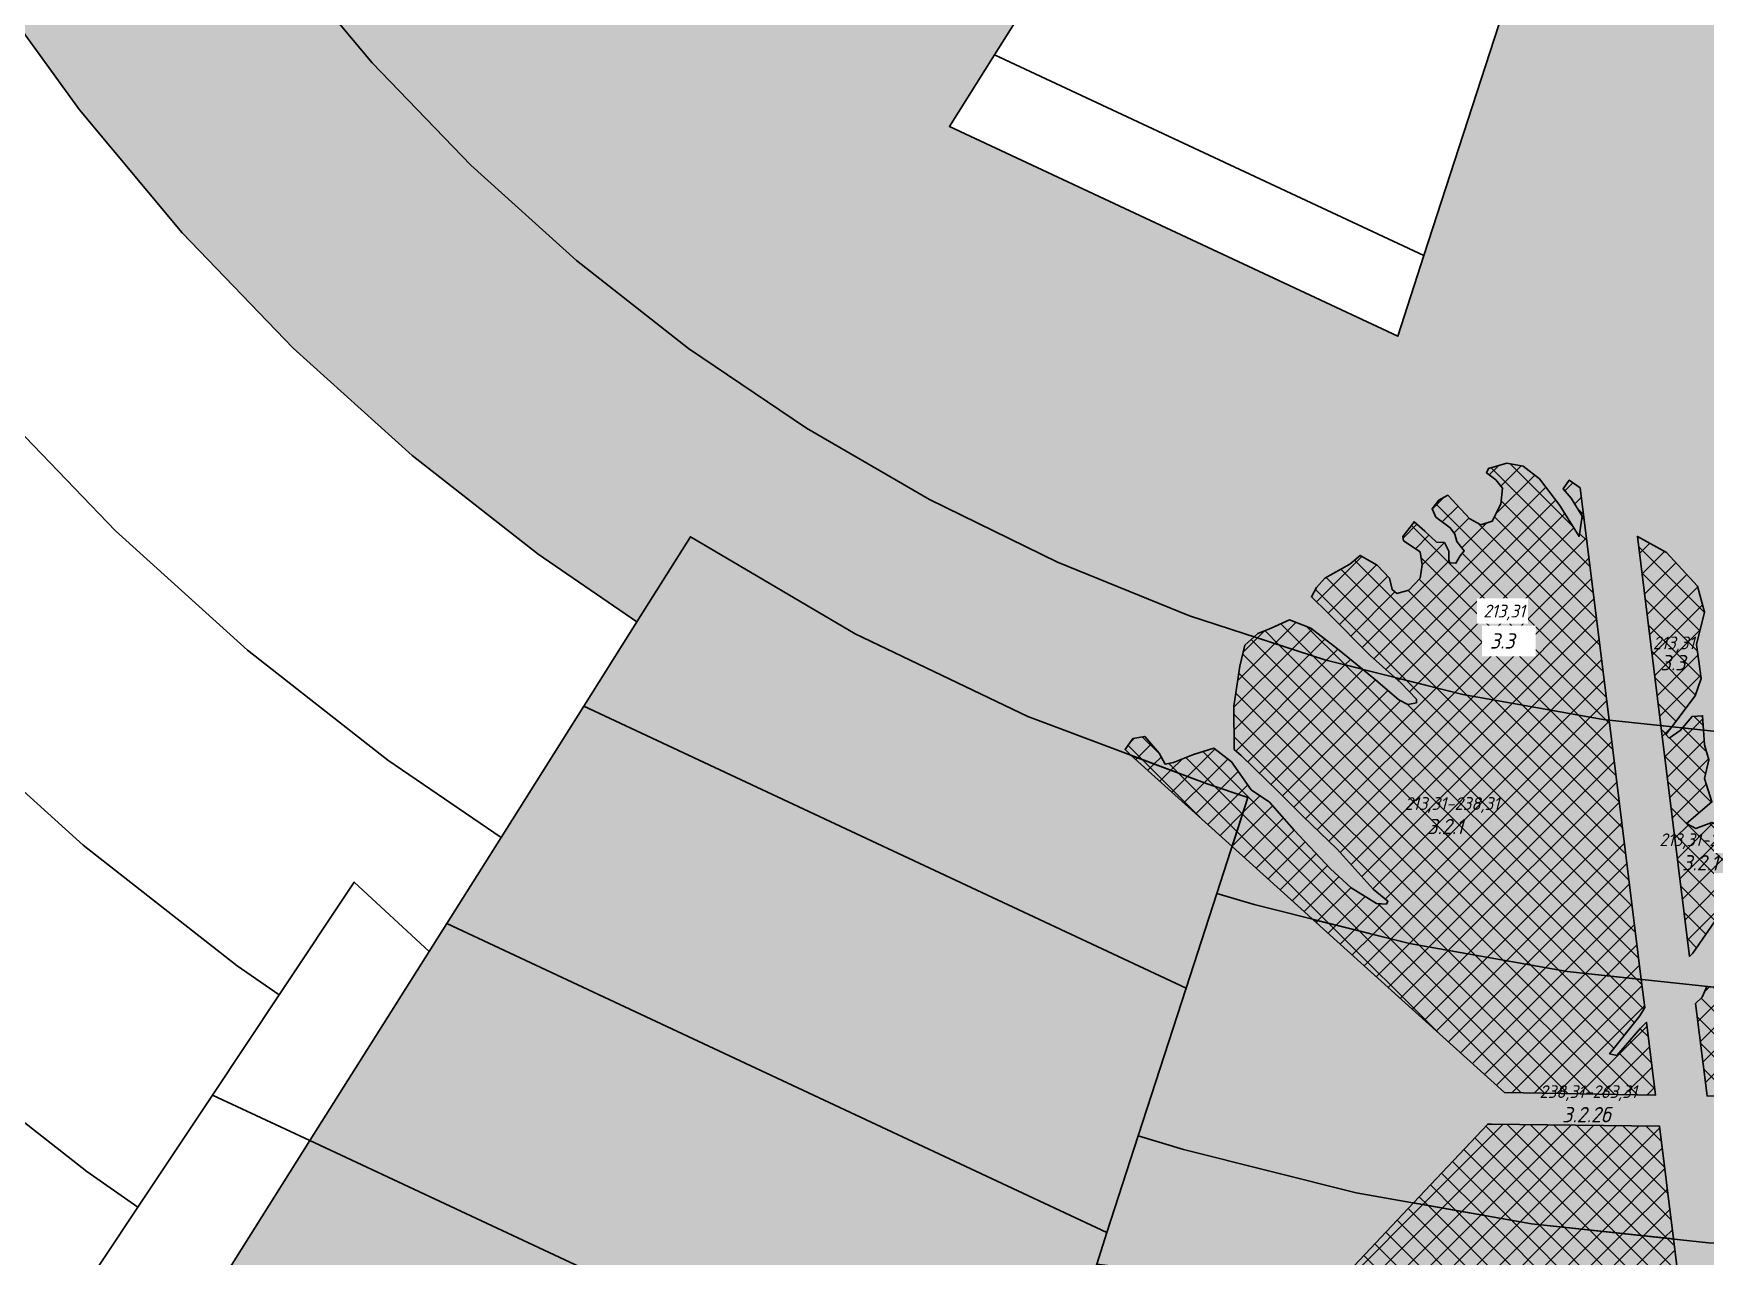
# Model space of a CAD drawing. Header units: millimetres. Extents: x 2227292 to 2262219, y 356620 to 417166.
# Drawn here: x 2240582 to 2243863, y 380746 to 383147 of the extents above; entities that cross this region are included whole.
import ezdxf

# ---------------------------------------------------------------- set-up
doc = ezdxf.new("R2010")
doc.units = ezdxf.units.MM
for name, color, linetype in [('3_2_1', 1, 'Continuous'), ('3_2_2б', 3, 'Continuous'), ('3_2_3б', 3, 'Continuous'), ('3_3', 3, 'Continuous'), ('3_4_1_8', 3, 'Continuous'), ('3_подзона_3_1_1', 6, 'Continuous'), ('3_подзона_3_2_1', 6, 'Continuous'), ('3_подзона_3_2_2а', 6, 'Continuous'), ('3_подзона_3_2_2б', 6, 'Continuous'), ('3_подзона_3_2_3а', 6, 'Continuous'), ('3_подзона_3_2_3б', 6, 'Continuous'), ('3_подзона_3_2_4а', 6, 'Continuous'), ('3_подзона_3_3', 6, 'Continuous'), ('3_подзона_3_4_1_10', 6, 'Continuous'), ('3_подзона_3_4_1_11', 6, 'Continuous'), ('3_подзона_3_4_1_6', 6, 'Continuous'), ('3_подзона_3_4_1_7', 6, 'Continuous'), ('3_подзона_3_4_1_8', 6, 'Continuous'), ('3_подзона_3_4_1_9', 6, 'Continuous'), ('3_подзона_3_5_1_6а', 6, 'Continuous'), ('3_подзона_3_5_1_7а', 6, 'Continuous'), ('подписи_3_подзона', 250, 'Continuous')]:
    doc.layers.add(name, color=color, linetype=linetype)
for name, color, linetype, transparency in [('штриховка_3_2_1', 1, 'Continuous', 0.2), ('штриховка_3_2_2б', 190, 'Continuous', 0.2), ('штриховка_3_2_3б', 209, 'Continuous', 0.2), ('штриховка_3_3', 5, 'Continuous', 0.2), ('штриховка_3_4_1_8', 2, 'Continuous', 0.2), ('штриховка_3_подзона_3_2_1', 6, 'Continuous', 0.7), ('штриховка_3_подзона_3_2_2б', 6, 'Continuous', 0.7), ('штриховка_3_подзона_3_2_3б', 6, 'Continuous', 0.7), ('штриховка_3_подзона_3_3', 6, 'Continuous', 0.7), ('штриховка_3_подзона_3_4_1_10', 6, 'Continuous', 0.7), ('штриховка_3_подзона_3_4_1_11', 6, 'Continuous', 0.7), ('штриховка_3_подзона_3_4_1_8', 6, 'Continuous', 0.7), ('штриховка_3_подзона_3_4_1_9', 6, 'Continuous', 0.7)]:
    doc.layers.add(name, color=color, linetype=linetype, transparency=transparency)
doc.styles.add('GOST-2.304_Type-B_italic', font='GOST Common Italic.ttf')

msp = doc.modelspace()

# ---------------------------------------------------------------- hatches: boundary and pattern name
at = {"layer": 'штриховка_3_2_1'}
h = msp.add_hatch(dxfattribs=at)
h.set_pattern_fill('ANSI37', color=256, scale=10)
h.paths.add_polyline_path([(2242938.2, 381741.5), (2242937.8, 381826.8), (2242949.8, 381905.3), (2242959.4, 381946.8), (2242977.6, 381962.9), (2243116.3, 381917.7), (2243190.2, 381899.1), (2243216.4, 381877.8), (2243261.7, 381839.3), (2243279, 381830.1), (2243295.9, 381833.5), (2243296.4, 381840.3), (2243266, 381872.1), (2243253.4, 381883.3), (2243387.3, 381849.7), (2243662.4, 381800.8), (2243673.9, 381799.6), (2243737.2, 381290.3), (2243592, 381305.8), (2243282.5, 381360.8), (2243092.7, 381408.4), (2243083.5, 381416.7), (2242934.4, 381551.4), (2242965.5, 381647.3), (2242885.6, 381674.3), (2242736.6, 381730.3), (2242724.2, 381741.5), (2242739.6, 381763.1), (2242762.8, 381767.5), (2242791.2, 381734.7), (2242802.8, 381713), (2242819.6, 381716.4), (2242858.7, 381731.8), (2242898.7, 381744.3), (2242932.9, 381717.3), (2242971.5, 381662.9), (2243007.6, 381638.3), (2243056.3, 381583.3), (2243127.7, 381507.2), (2243167.7, 381470.1), (2243217.8, 381439.7), (2243237.1, 381438.3), (2243240, 381444), (2243211, 381467.7), (2243140.7, 381546.2), (2243073.2, 381610.8), (2243025, 381659), (2242977.8, 381704.8), (2242952.2, 381729.9)])
h = msp.add_hatch(dxfattribs=at)
h.set_pattern_fill('ANSI37', color=256, scale=10)
h.paths.add_polyline_path([(2243775.7, 381788.7), (2243797, 381786.5), (2243785.6, 381771.5), (2243791.7, 381764.2), (2243813.6, 381778.8), (2243818.1, 381784.2), (2243859.3, 381779.8), (2243861.1, 381750.8), (2243869.6, 381721.6), (2243861.1, 381685.1), (2243875.7, 381638.8), (2243825.8, 381596.3), (2243844.1, 381586.5), (2243875.7, 381598.7), (2243897.6, 381589), (2243918.3, 381500.1), (2243912.2, 381467.2), (2243887.9, 381413.7), (2243838, 381341.8), (2243832, 381335.7)])
at = {"layer": 'штриховка_3_2_2б'}
h = msp.add_hatch(dxfattribs=at)
h.set_pattern_fill('ANSI37', color=256, scale=10)
h.paths.add_polyline_path([(2243092.7, 381408.4), (2243282.5, 381360.8), (2243592, 381305.8), (2243737.2, 381290.3), (2243744, 381235.4), (2243734.5, 381218.9), (2243674.9, 381144.6), (2243689.5, 381141), (2243735.7, 381194.5), (2243747.1, 381206.5), (2243765.2, 381063.6), (2243468.5, 381068.7)])
h = msp.add_hatch(dxfattribs=at)
h.set_pattern_fill('ANSI37', color=256, scale=10)
h.paths.add_polyline_path([(2243843.6, 381243.1), (2243856.7, 381255.6), (2243865.5, 381276.6), (2243904.7, 381272.5), (2243995.8, 381269.1), (2244015.2, 381209.3), (2244016.9, 381157.7), (2244015.8, 381119.6), (2244020.9, 381118.5), (2244029.4, 381140.6), (2244036.2, 381186), (2244046.4, 381218.9), (2244071.4, 381194), (2244086.7, 381158.8), (2244083.3, 381115.7), (2244084.4, 381094.1), (2244097, 381057.9), (2243866.2, 381061.7)])
h = msp.add_hatch(dxfattribs=at)
h.set_pattern_fill('ANSI37', color=256, scale=10)
h.paths.add_polyline_path([(2243290.2, 380851.9), (2243436, 381006.4), (2243443.6, 381006.6), (2243773.1, 381002.2), (2243800.4, 380781.1), (2243521.6, 380810.8)])
at = {"layer": 'штриховка_3_2_3б'}
h = msp.add_hatch(dxfattribs=at)
h.set_pattern_fill('ANSI37', color=256, scale=10)
h.paths.add_polyline_path([(2243163.4, 380717.5), (2243290.2, 380851.9), (2243521.6, 380810.8), (2243800.4, 380781.1), (2243835, 380499.7), (2243636.8, 380576.4), (2243563.9, 380606.6), (2243521.3, 380621.8), (2243487.6, 380633.2), (2243447.6, 380645.6), (2243411.3, 380654.8), (2243381.7, 380658.8), (2243354.5, 380661.5), (2243303.8, 380665.6), (2243249.5, 380681.1), (2243178.8, 380709.9)])
at = {"layer": 'штриховка_3_3'}
h = msp.add_hatch(dxfattribs=at)
h.set_pattern_fill('ANSI37', color=256, scale=10)
h.paths.add_polyline_path([(2243253.4, 381883.3), (2243205.3, 381926.1), (2243122.4, 382009.9), (2243090.1, 382041.3), (2243100.2, 382059.6), (2243116.6, 382077.9), (2243165.3, 382105.8), (2243185.5, 382122.7), (2243219.2, 382103.4), (2243243.3, 382077.9), (2243248.2, 382055.7), (2243257.3, 382048), (2243280.9, 382054.8), (2243303.1, 382077.9), (2243307.5, 382104.4), (2243303.1, 382129.5), (2243270.8, 382151.6), (2243269.4, 382159.8), (2243283.8, 382178.2), (2243291.5, 382188.8), (2243312.3, 382170), (2243335.4, 382148.8), (2243350.8, 382147.8), (2243359.5, 382130.9), (2243359.5, 382113.1), (2243361.4, 382108.3), (2243373.5, 382107.3), (2243381.7, 382122.2), (2243389.9, 382131.9), (2243375.4, 382149.7), (2243371.6, 382164.7), (2243362.4, 382176.7), (2243334, 382197.9), (2243326.7, 382214.3), (2243339.7, 382231.2), (2243357.6, 382240.8), (2243401, 382194.5), (2243422.2, 382182.5), (2243444.8, 382189.7), (2243461.7, 382223.5), (2243465.1, 382254.8), (2243451.6, 382271.2), (2243433.7, 382284.7), (2243437.6, 382293.3), (2243473.3, 382303.5), (2243505.7, 382297.7), (2243537.3, 382273.1), (2243577.5, 382220.7), (2243615.2, 382159.9), (2243621.3, 382200), (2243599.4, 382235.3), (2243583.6, 382253.6), (2243595.8, 382270.6), (2243617.3, 382255.3), (2243673.9, 381799.6), (2243662.4, 381800.8), (2243387.3, 381849.7)])
h = msp.add_hatch(dxfattribs=at)
h.set_pattern_fill('ANSI37', color=256, scale=10)
h.paths.add_polyline_path([(2243775.7, 381788.7), (2243729.7, 382159.9), (2243786.9, 382128.2), (2243847.7, 382062.5), (2243861.1, 382011.3), (2243845.3, 381948), (2243855, 381881.1), (2243842.9, 381847), (2243797, 381786.5)])
h = msp.add_hatch(dxfattribs=at)
h.set_pattern_fill('ANSI37', color=256, scale=10)
h.paths.add_polyline_path([(2242977.6, 381962.9), (2242985, 381969.4), (2243011, 381979.6), (2243046.7, 381996), (2243088.6, 381980), (2243141.2, 381939.1), (2243190.2, 381899.1), (2243116.3, 381917.7)])
h = msp.add_hatch(dxfattribs=at)
h.set_pattern_fill('ANSI37', color=256, scale=10)
h.paths.add_polyline_path([(2243818.1, 381784.2), (2243836.8, 381806.8), (2243857.5, 381808.1), (2243859.3, 381779.8)])
at = {"layer": 'штриховка_3_4_1_8'}
h = msp.add_hatch(dxfattribs=at)
h.set_pattern_fill('ANSI37', color=256, scale=10)
h.paths.add_polyline_path([(2242934.4, 381551.4), (2242736.6, 381730.3), (2242885.6, 381674.3), (2242965.5, 381647.3)])
at = {"layer": 'штриховка_3_подзона_3_2_1'}
h = msp.add_hatch(color=256, dxfattribs=at)
h.dxf.hatch_style = 1
h.paths.add_polyline_path([(2241210.2, 389933.5), (2241243.6, 390004.4), (2241391.5, 390281.4), (2241558.4, 390547.4), (2241743.5, 390801.1), (2241945.7, 391041.4), (2242164.2, 391266.8), (2242398, 391476.6), (2242645.7, 391669.6), (2242906.3, 391844.7), (2243178.4, 392001.4), (2243460.8, 392138.6), (2243752, 392255.8), (2244050.8, 392352.4), (2244355.5, 392427.9), (2244664.7, 392482), (2244976.9, 392514.5), (2245290.7, 392525.1), (2245604.4, 392513.8), (2245916.6, 392480.6), (2246225.7, 392425.7), (2246530.2, 392349.5), (2246606.3, 392326.9), (2246511.1, 392033.6), (2246452, 391851.2), (2246392, 391869), (2246121.3, 391936.8), (2245846.5, 391985.5), (2245569, 392015), (2245290.1, 392025.1), (2245011.2, 392015.6), (2244733.6, 391986.8), (2244187.9, 391871.5), (2243922.3, 391785.6), (2243663.5, 391681.5), (2243412.5, 391559.5), (2243170.5, 391420.2), (2242938.9, 391264.5), (2242718.7, 391093), (2242510.9, 390906.5), (2242316.7, 390706.1), (2242137, 390492.5), (2241972.5, 390267), (2241824.1, 390030.5), (2241692.6, 389784.3), (2241663, 389721.4), (2240602.8, 387457.4), (2240518.8, 387266.3), (2240422.7, 387004.2), (2240345.2, 386736), (2240286.6, 386463), (2240247.2, 386186.6), (2240227.1, 385908.2), (2240226.4, 385629), (2240245.4, 385350.4), (2240283.6, 385073.9), (2240341.2, 384800.6), (2240417.5, 384532), (2240512.6, 384269.4), (2240625.6, 384014.1), (2240756.3, 383767.3), (2240903.9, 383530.2), (2241067.7, 383304), (2241246.8, 383089.7), (2241440.5, 382888.5), (2241647.8, 382701.3), (2241867.6, 382528.9), (2242099, 382372.4), (2242340.8, 382232.3), (2242591.7, 382109.4), (2242850.6, 382004.4), (2243116.3, 381917.7), (2243387.3, 381849.7), (2243662.4, 381800.8), (2243940.4, 381771.2), (2244219.6, 381761), (2244499, 381770.4), (2244776.9, 381799.3), (2245052.2, 381847.4), (2245323.4, 381914.6), (2245589.3, 382000.5), (2245848.5, 382104.8), (2246099.8, 382227), (2246342, 382366.4), (2246573.8, 382522.3), (2246794.1, 382694), (2247002, 382880.7), (2247196.3, 383081.3), (2247376, 383295.2), (2247540.4, 383520.9), (2247688.6, 383757.5), (2247820, 384004), (2247843.9, 384056.5), (2248908, 386328.7), (2248994.4, 386524), (2249090.1, 386786.3), (2249167.2, 387054.7), (2249225.4, 387327.8), (2249264.3, 387604.3), (2249284, 387882.8), (2249284.1, 388162), (2249264.7, 388440.5), (2249226, 388716.9), (2249168.1, 388990.1), (2249091.3, 389258.5), (2248995.8, 389520.9), (2248882.5, 389775.9), (2248751.5, 390022.5), (2248603.7, 390259.3), (2248439.7, 390485.2), (2248260.5, 390699.2), (2248066.7, 390900.1), (2247859.4, 391087), (2247639.6, 391259.1), (2247477.6, 391370.9), (2247579.8, 391533.2), (2247744.2, 391794), (2247933.7, 391663.4), (2248181, 391469.9), (2248414.2, 391259.6), (2248632.3, 391033.6), (2248833.9, 390792.9), (2249018.4, 390538.8), (2249184.7, 390272.4), (2249332, 389995), (2249459.6, 389708.1), (2249567, 389412.9), (2249653.4, 389110.9), (2249718.6, 388803.7), (2249762.2, 388492.6), (2249784, 388179.3), (2249783.9, 387865.2), (2249761.8, 387551.9), (2249718, 387240.9), (2249652.6, 386933.7), (2249565.9, 386631.7), (2249458.2, 386336.6), (2249360.8, 386116.7), (2248296.5, 383843.9), (2248269.6, 383784.6), (2248121.9, 383507.3), (2247955.1, 383241), (2247770.1, 382987.1), (2247567.9, 382746.5), (2247349.3, 382520.8), (2247115.5, 382310.8), (2246867.6, 382117.5), (2246606.8, 381942.2), (2246334.4, 381785.3), (2246051.6, 381647.9), (2245760, 381530.5), (2245460.8, 381433.8), (2245155.7, 381358.2), (2244846, 381304), (2244533.2, 381271.6), (2244218.9, 381261), (2243904.7, 381272.5), (2243592, 381305.8), (2243282.5, 381360.8), (2242977.6, 381437.3), (2242904.5, 381459.2), (2242965.5, 381647.3), (2242885.6, 381674.3), (2242533.8, 381806.4), (2242194.9, 381968.6), (2241872, 382159.3), (2241766.6, 381992.1), (2241572.6, 382125), (2241325.3, 382318.9), (2241092.1, 382529.6), (2240874.1, 382756), (2240672.6, 382997.1), (2240488.4, 383251.6), (2240322.4, 383518.3), (2240175.4, 383796), (2240048.2, 384083.2), (2239941.3, 384378.7), (2239855.4, 384680.8), (2239790.7, 384988.2), (2239747.7, 385299.4), (2239726.5, 385612.7), (2239727.2, 385926.8), (2239749.8, 386240.1), (2239794.2, 386551), (2239860.2, 386858.1), (2239947.4, 387159.8), (2240055.5, 387454.7), (2240150, 387669.4)])
at = {"layer": 'штриховка_3_подзона_3_2_2б'}
h = msp.add_hatch(color=256, dxfattribs=at)
h.dxf.hatch_style = 1
h.paths.add_polyline_path([(2249360.8, 386116.7), (2249458.2, 386336.6), (2249565.9, 386631.7), (2249652.6, 386933.7), (2249718, 387240.9), (2249761.8, 387551.9), (2249783.9, 387865.2), (2249784, 388179.3), (2249762.2, 388492.6), (2249718.6, 388803.7), (2249653.4, 389110.9), (2249567, 389412.9), (2249459.6, 389708.1), (2249332, 389995), (2249184.7, 390272.4), (2249018.4, 390538.8), (2248833.9, 390792.9), (2248632.3, 391033.6), (2248414.2, 391259.6), (2248181, 391469.9), (2247933.7, 391663.4), (2247744.2, 391794), (2247848.4, 391959.5), (2247921.9, 392076.1), (2248060.6, 391946.4), (2248169.2, 392109.7), (2248227.9, 392067.8), (2248502.6, 391852.8), (2248761.7, 391619.2), (2249004, 391368.1), (2249228.1, 391100.7), (2249433.1, 390818.3), (2249617.9, 390522.3), (2249781.6, 390214.2), (2249923.4, 389895.4), (2250042.7, 389567.4), (2250138.8, 389231.9), (2250211.2, 388890.5), (2250259.7, 388544.9), (2250284, 388196.8), (2250283.9, 387847.8), (2250259.4, 387499.7), (2250210.8, 387154.1), (2250138.1, 386812.7), (2250041.8, 386477.2), (2249922.2, 386149.2), (2249813.6, 385904.6), (2248749.1, 383631.4), (2248719.3, 383565.2), (2248555.1, 383257.1), (2248369.8, 382961.3), (2248164.3, 382679.1), (2247939.7, 382411.8), (2247696.8, 382160.9), (2247437, 381927.5), (2247161.5, 381712.8), (2246871.7, 381517.9), (2246569, 381343.6), (2246254.8, 381190.9), (2245930.7, 381060.5), (2245598.2, 380953), (2245259.2, 380869), (2244915, 380808.8), (2244567.5, 380772.8), (2244218.2, 380761), (2243869.1, 380773.7), (2243521.6, 380810.8), (2243177.6, 380871.9), (2242838.8, 380956.9), (2242750.3, 380983.5), (2242844.2, 381273.2), (2242904.5, 381459.2), (2242977.6, 381437.3), (2243282.5, 381360.8), (2243592, 381305.8), (2243904.7, 381272.5), (2244218.9, 381261), (2244533.2, 381271.6), (2244846, 381304), (2245155.7, 381358.2), (2245460.8, 381433.8), (2245760, 381530.5), (2246051.6, 381647.9), (2246334.4, 381785.3), (2246606.8, 381942.2), (2246867.6, 382117.5), (2247115.5, 382310.8), (2247349.3, 382520.8), (2247567.9, 382746.5), (2247770.1, 382987.1), (2247955.1, 383241), (2248121.9, 383507.3), (2248269.6, 383784.6), (2248296.5, 383843.9)])
at = {"layer": 'штриховка_3_подзона_3_2_3б'}
h = msp.add_hatch(color=256, dxfattribs=at)
h.dxf.hatch_style = 1
h.paths.add_polyline_path([(2249813.6, 385904.6), (2249922.2, 386149.2), (2250041.8, 386477.2), (2250138.1, 386812.7), (2250210.8, 387154.1), (2250259.4, 387499.7), (2250283.9, 387847.8), (2250284, 388196.8), (2250259.7, 388544.9), (2250211.2, 388890.5), (2250138.8, 389231.9), (2250042.7, 389567.4), (2249923.4, 389895.4), (2249781.6, 390214.2), (2249617.9, 390522.3), (2249433.1, 390818.3), (2249228.1, 391100.7), (2249004, 391368.1), (2248761.7, 391619.2), (2248502.6, 391852.8), (2248227.9, 392067.8), (2248169.2, 392109.7), (2248296.8, 392301.6), (2248446.2, 392526.2), (2248522, 392472.2), (2248824.2, 392235.7), (2249109.3, 391978.7), (2249375.7, 391702.6), (2249622.2, 391408.4), (2249847.7, 391097.9), (2250051, 390772.3), (2250231.2, 390433.3), (2250387.2, 390082.7), (2250518.4, 389721.9), (2250624.1, 389352.9), (2250703.9, 388977.3), (2250757.2, 388597.2), (2250784, 388214.3), (2250783.9, 387830.4), (2250757, 387447.5), (2250703.5, 387067.3), (2250623.6, 386691.7), (2250517.7, 386322.7), (2250386.1, 385961.9), (2250266.4, 385692.6), (2249201.7, 383418.9), (2249169, 383345.9), (2248988.5, 383007), (2248784.6, 382681.5), (2248558.6, 382371.1), (2248311.5, 382077), (2248044.3, 381801.1), (2247758.5, 381544.3), (2247455.5, 381308.1), (2247136.7, 381093.7), (2246803.6, 380901.9), (2246458, 380734), (2246101.5, 380590.5), (2245735.7, 380472.2), (2245362.7, 380379.8), (2244984.1, 380313.6), (2244601.7, 380273.9), (2244217.5, 380261), (2243833.4, 380275), (2243451.1, 380315.8), (2243072.7, 380383), (2242791.6, 380451.1), (2242867.5, 380706.4), (2242668.7, 380731.9), (2242688.8, 380793.8), (2242750.3, 380983.5), (2242838.8, 380956.9), (2243177.6, 380871.9), (2243521.6, 380810.8), (2243869.1, 380773.7), (2244218.2, 380761), (2244567.5, 380772.8), (2244915, 380808.8), (2245259.2, 380869), (2245598.2, 380953), (2245930.7, 381060.5), (2246254.8, 381190.9), (2246569, 381343.6), (2246871.7, 381517.9), (2247161.5, 381712.8), (2247437, 381927.5), (2247696.8, 382160.9), (2247939.7, 382411.8), (2248164.3, 382679.1), (2248369.8, 382961.3), (2248555.1, 383257.1), (2248719.3, 383565.2), (2248749.1, 383631.4)])
at = {"layer": 'штриховка_3_подзона_3_3'}
h = msp.add_hatch(color=256, dxfattribs=at)
h.dxf.hatch_style = 1
h.paths.add_polyline_path([(2246392, 391869), (2246121.3, 391936.8), (2245846.5, 391985.5), (2245569, 392015), (2245290.1, 392025.1), (2245011.2, 392015.6), (2244733.6, 391986.8), (2244458.7, 391938.7), (2244187.9, 391871.5), (2243922.3, 391785.6), (2243663.5, 391681.5), (2243412.5, 391559.5), (2243170.5, 391420.2), (2242938.9, 391264.5), (2242718.7, 391093), (2242510.9, 390906.5), (2242316.7, 390706.1), (2242137, 390492.5), (2241972.5, 390267), (2241824.1, 390030.5), (2241692.6, 389784.3), (2241663, 389721.4), (2240602.8, 387457.4), (2240518.8, 387266.3), (2240422.7, 387004.2), (2240345.2, 386736), (2240286.6, 386463), (2240247.2, 386186.6), (2240227.1, 385908.2), (2240226.4, 385629), (2240245.4, 385350.4), (2240283.6, 385073.9), (2240341.2, 384800.6), (2240417.5, 384532), (2240512.6, 384269.4), (2240625.6, 384014.1), (2240756.3, 383767.3), (2240903.9, 383530.2), (2241067.7, 383304), (2241246.8, 383089.7), (2241440.5, 382888.5), (2241647.8, 382701.3), (2241867.6, 382528.9), (2242099, 382372.4), (2242340.8, 382232.3), (2242591.7, 382109.4), (2242850.6, 382004.4), (2243116.3, 381917.7), (2243387.3, 381849.7), (2243662.4, 381800.8), (2243940.4, 381771.2), (2244219.6, 381761), (2244499, 381770.4), (2244776.9, 381799.3), (2245052.2, 381847.4), (2245323.4, 381914.6), (2245589.3, 382000.5), (2245848.5, 382104.8), (2246099.8, 382227), (2246342, 382366.4), (2246573.8, 382522.3), (2246794.1, 382694), (2247002, 382880.7), (2247196.3, 383081.3), (2247376, 383295.2), (2247540.4, 383520.9), (2247688.6, 383757.5), (2247820, 384004), (2247843.9, 384056.5), (2248908, 386328.7), (2248994.4, 386524), (2249090.1, 386786.3), (2249167.2, 387054.7), (2249225.4, 387327.8), (2249264.3, 387604.3), (2249284, 387882.8), (2249284.1, 388162), (2249264.7, 388440.5), (2249226, 388716.9), (2249168.1, 388990.1), (2249091.3, 389258.5), (2248995.8, 389520.9), (2248882.5, 389775.9), (2248751.5, 390022.5), (2248603.7, 390259.3), (2248439.7, 390485.2), (2248260.5, 390699.2), (2248066.7, 390900.1), (2247859.4, 391087), (2247639.6, 391259.1), (2247477.6, 391370.9), (2247311.1, 391106.9), (2247042.5, 390680.6), (2247026.4, 390655), (2247160.2, 390592.3), (2245763.8, 387867.3), (2244652.7, 385494.6), (2243605.8, 383189), (2243484, 383246), (2243466, 383190.4), (2243310.5, 382711.1), (2243259.2, 382552.9), (2242379.6, 382964.8), (2242468.3, 383105.5), (2242736.9, 383531.8), (2242768.1, 383581.3), (2242646.3, 383638.3), (2243747, 385918.7), (2244858.1, 388291.4), (2246057.1, 391108.9), (2246190.9, 391046.2), (2246200.3, 391075), (2246355.7, 391554.3)])
at = {"layer": 'штриховка_3_подзона_3_4_1_10'}
h = msp.add_hatch(color=256, dxfattribs=at)
h.dxf.hatch_style = 1
h.paths.add_polyline_path([(2241393.7, 381400.3), (2242688.8, 380793.8), (2242668.7, 380731.9), (2242533.3, 380314.5), (2241125.1, 380974), (2241359, 381345.2)])
at = {"layer": 'штриховка_3_подзона_3_4_1_11'}
h = msp.add_hatch(color=256, dxfattribs=at)
h.dxf.hatch_style = 1
h.paths.add_polyline_path([(2241125.1, 380974), (2242533.3, 380314.5), (2242377.9, 379835.2), (2240856.4, 380547.7)])
at = {"layer": 'штриховка_3_подзона_3_4_1_8'}
h = msp.add_hatch(color=256, dxfattribs=at)
h.dxf.hatch_style = 1
h.paths.add_polyline_path([(2241872, 382159.3), (2242194.9, 381968.6), (2242533.8, 381806.4), (2242885.6, 381674.3), (2242965.5, 381647.3), (2242904.5, 381459.2), (2242844.2, 381273.2), (2241662.4, 381826.6), (2241766.6, 381992.1)])
at = {"layer": 'штриховка_3_подзона_3_4_1_9'}
h = msp.add_hatch(color=256, dxfattribs=at)
h.dxf.hatch_style = 1
h.paths.add_polyline_path([(2241662.4, 381826.6), (2242844.2, 381273.2), (2242750.3, 380983.5), (2242688.8, 380793.8), (2241393.7, 381400.3), (2241500, 381569)])

# ---------------------------------------------------------------- linework, layer by layer
at = {"layer": '3_2_1'}
for points in [[(2242938.2, 381741.5), (2242937.8, 381826.8), (2242949.8, 381905.3), (2242959.4, 381946.8), (2242977.6, 381962.9), (2243116.3, 381917.7), (2243190.2, 381899.1), (2243216.4, 381877.8), (2243261.7, 381839.3), (2243279, 381830.1), (2243295.9, 381833.5), (2243296.4, 381840.3), (2243266, 381872.1), (2243253.4, 381883.3), (2243387.3, 381849.7), (2243662.4, 381800.8), (2243673.9, 381799.6), (2243737.2, 381290.3), (2243592, 381305.8), (2243282.5, 381360.8), (2243092.7, 381408.4), (2243083.5, 381416.7), (2242934.4, 381551.4), (2242965.5, 381647.3), (2242885.6, 381674.3), (2242736.6, 381730.3), (2242724.2, 381741.5), (2242739.6, 381763.1), (2242762.8, 381767.5), (2242791.2, 381734.7), (2242802.8, 381713), (2242819.6, 381716.4), (2242858.7, 381731.8), (2242898.7, 381744.3), (2242932.9, 381717.3), (2242971.5, 381662.9), (2243007.6, 381638.3), (2243056.3, 381583.3), (2243127.7, 381507.2), (2243167.7, 381470.1), (2243217.8, 381439.7), (2243237.1, 381438.3), (2243240, 381444), (2243211, 381467.7), (2243140.7, 381546.2), (2243073.2, 381610.8), (2243025, 381659), (2242977.8, 381704.8), (2242952.2, 381729.9)], [(2243775.7, 381788.7), (2243797, 381786.5), (2243785.6, 381771.5), (2243791.7, 381764.2), (2243813.6, 381778.8), (2243818.1, 381784.2), (2243859.3, 381779.8), (2243861.1, 381750.8), (2243869.6, 381721.6), (2243861.1, 381685.1), (2243875.7, 381638.8), (2243825.8, 381596.3), (2243844.1, 381586.5), (2243875.7, 381598.7), (2243897.6, 381589), (2243918.3, 381500.1), (2243912.2, 381467.2), (2243887.9, 381413.7), (2243838, 381341.8), (2243832, 381335.7)]]:
    msp.add_lwpolyline(points, close=True, dxfattribs=at)
at = {"layer": '3_2_2б'}
for points in [[(2243092.7, 381408.4), (2243282.5, 381360.8), (2243592, 381305.8), (2243737.2, 381290.3), (2243744, 381235.4), (2243734.5, 381218.9), (2243674.9, 381144.6), (2243689.5, 381141), (2243735.7, 381194.5), (2243747.1, 381206.5), (2243765.2, 381063.6), (2243468.5, 381068.7)], [(2243843.6, 381243.1), (2243856.7, 381255.6), (2243865.5, 381276.6), (2243904.7, 381272.5), (2243995.8, 381269.1), (2244015.2, 381209.3), (2244016.9, 381157.7), (2244015.8, 381119.6), (2244020.9, 381118.5), (2244029.4, 381140.6), (2244036.2, 381186), (2244046.4, 381218.9), (2244071.4, 381194), (2244086.7, 381158.8), (2244083.3, 381115.7), (2244084.4, 381094.1), (2244097, 381057.9), (2243866.2, 381061.7)], [(2243290.2, 380851.9), (2243436, 381006.4), (2243443.6, 381006.6), (2243773.1, 381002.2), (2243800.4, 380781.1), (2243521.6, 380810.8)]]:
    msp.add_lwpolyline(points, close=True, dxfattribs=at)
at = {"layer": '3_2_3б'}
msp.add_lwpolyline([(2243163.4, 380717.5), (2243290.2, 380851.9), (2243521.6, 380810.8), (2243800.4, 380781.1), (2243835, 380499.7), (2243636.8, 380576.4), (2243563.9, 380606.6), (2243521.3, 380621.8), (2243487.6, 380633.2), (2243447.6, 380645.6), (2243411.3, 380654.8), (2243381.7, 380658.8), (2243354.5, 380661.5), (2243303.8, 380665.6), (2243249.5, 380681.1), (2243178.8, 380709.9)], close=True, dxfattribs=at)
at = {"layer": '3_3'}
for points in [[(2243253.4, 381883.3), (2243205.3, 381926.1), (2243122.4, 382009.9), (2243090.1, 382041.3), (2243100.2, 382059.6), (2243116.6, 382077.9), (2243165.3, 382105.8), (2243185.5, 382122.7), (2243219.2, 382103.4), (2243243.3, 382077.9), (2243248.2, 382055.7), (2243257.3, 382048), (2243280.9, 382054.8), (2243303.1, 382077.9), (2243307.5, 382104.4), (2243303.1, 382129.5), (2243270.8, 382151.6), (2243269.4, 382159.8), (2243283.8, 382178.2), (2243291.5, 382188.8), (2243312.3, 382170), (2243335.4, 382148.8), (2243350.8, 382147.8), (2243359.5, 382130.9), (2243359.5, 382113.1), (2243361.4, 382108.3), (2243373.5, 382107.3), (2243381.7, 382122.2), (2243389.9, 382131.9), (2243375.4, 382149.7), (2243371.6, 382164.7), (2243362.4, 382176.7), (2243334, 382197.9), (2243326.7, 382214.3), (2243339.7, 382231.2), (2243357.6, 382240.8), (2243401, 382194.5), (2243422.2, 382182.5), (2243444.8, 382189.7), (2243461.7, 382223.5), (2243465.1, 382254.8), (2243451.6, 382271.2), (2243433.7, 382284.7), (2243437.6, 382293.3), (2243473.3, 382303.5), (2243505.7, 382297.7), (2243537.3, 382273.1), (2243577.5, 382220.7), (2243615.2, 382159.9), (2243621.3, 382200), (2243599.4, 382235.3), (2243583.6, 382253.6), (2243595.8, 382270.6), (2243617.3, 382255.3), (2243673.9, 381799.6), (2243662.4, 381800.8), (2243387.3, 381849.7)], [(2243775.7, 381788.7), (2243729.7, 382159.9), (2243786.9, 382128.2), (2243847.7, 382062.5), (2243861.1, 382011.3), (2243845.3, 381948), (2243855, 381881.1), (2243842.9, 381847), (2243797, 381786.5)], [(2242977.6, 381962.9), (2242985, 381969.4), (2243011, 381979.6), (2243046.7, 381996), (2243088.6, 381980), (2243141.2, 381939.1), (2243190.2, 381899.1), (2243116.3, 381917.7)], [(2243818.1, 381784.2), (2243836.8, 381806.8), (2243857.5, 381808.1), (2243859.3, 381779.8)]]:
    msp.add_lwpolyline(points, close=True, dxfattribs=at)
at = {"layer": '3_4_1_8'}
msp.add_lwpolyline([(2242934.4, 381551.4), (2242736.6, 381730.3), (2242885.6, 381674.3), (2242965.5, 381647.3)], close=True, dxfattribs=at)
at = {"layer": '3_подзона_3_1_1', "linetype": 'Continuous'}
msp.add_lwpolyline([(2238654.8, 383524.9), (2238824.4, 383141.9), (2239020.2, 382771.5), (2239241.6, 382415.8), (2239487.2, 382076.5), (2239755.9, 381754.9), (2240046.5, 381453), (2240357.6, 381172), (2240687.4, 380913.4), (2240787.6, 380843.4), (2240654, 380642.4), (2240374.1, 380221.4), (2240354.1, 380191.5), (2236487.7, 374377.2)], dxfattribs=at)
at = {"layer": '3_подзона_3_2_1', "linetype": 'Continuous'}
for points in [[(2241067.7, 383304), (2241246.8, 383089.7), (2241440.5, 382888.5), (2241647.8, 382701.3), (2241867.6, 382528.9), (2242099, 382372.4), (2242340.8, 382232.3), (2242591.7, 382109.4), (2242850.6, 382004.4), (2243116.3, 381917.7), (2243387.3, 381849.7), (2243662.4, 381800.8), (2243940.4, 381771.2), (2244219.6, 381761), (2244499, 381770.4), (2244776.9, 381799.3), (2245052.2, 381847.4), (2245323.4, 381914.6), (2245589.3, 382000.5), (2245848.5, 382104.8)], [(2245760, 381530.5), (2245460.8, 381433.8), (2245155.7, 381358.2), (2244846, 381304), (2244533.2, 381271.6), (2244218.9, 381261), (2243904.7, 381272.5), (2243592, 381305.8), (2243282.5, 381360.8), (2242977.6, 381437.3), (2242904.5, 381459.2), (2242965.5, 381647.3), (2242885.6, 381674.3), (2242533.8, 381806.4), (2242194.9, 381968.6), (2241872, 382159.3), (2241766.6, 381992.1), (2241572.6, 382125), (2241325.3, 382318.9), (2241092.1, 382529.6), (2240874.1, 382756), (2240672.6, 382997.1), (2240488.4, 383251.6)]]:
    msp.add_lwpolyline(points, dxfattribs=at)
at = {"layer": '3_подзона_3_2_2а', "linetype": 'Continuous'}
msp.add_lwpolyline([(2240488.4, 383251.6), (2240672.6, 382997.1), (2240874.1, 382756), (2241092.1, 382529.6), (2241325.3, 382318.9), (2241572.6, 382125), (2241766.6, 381992.1), (2241662.4, 381826.6), (2241500, 381569), (2241277.6, 381721.1), (2241002.8, 381936.6), (2240743.6, 382170.7), (2240501.5, 382422.2), (2240277.6, 382690.2), (2240072.8, 382972.9), (2239888.4, 383269.3)], dxfattribs=at)
at = {"layer": '3_подзона_3_2_2б', "linetype": 'Continuous'}
msp.add_lwpolyline([(2245930.7, 381060.5), (2245598.2, 380953), (2245259.2, 380869), (2244915, 380808.8), (2244567.5, 380772.8), (2244218.2, 380761), (2243869.1, 380773.7), (2243521.6, 380810.8), (2243177.6, 380871.9), (2242838.8, 380956.9), (2242750.3, 380983.5), (2242844.2, 381273.2), (2242904.5, 381459.2), (2242977.6, 381437.3), (2243282.5, 381360.8), (2243592, 381305.8), (2243904.7, 381272.5), (2244218.9, 381261), (2244533.2, 381271.6), (2244846, 381304), (2245155.7, 381358.2), (2245460.8, 381433.8), (2245760, 381530.5)], dxfattribs=at)
at = {"layer": '3_подзона_3_2_3а', "linetype": 'Continuous'}
msp.add_lwpolyline([(2239888.4, 383269.3), (2240072.8, 382972.9), (2240277.6, 382690.2), (2240501.5, 382422.2), (2240743.6, 382170.7), (2241002.8, 381936.6), (2241277.6, 381721.1), (2241500, 381569), (2241393.7, 381400.3), (2241359, 381345.2), (2241212, 381481.6), (2241064.6, 381259.9), (2240982.5, 381317.2), (2240680.2, 381554.3), (2240395.1, 381811.8), (2240128.7, 382088.6), (2239882.4, 382383.3), (2239657.2, 382694.4), (2239454.3, 383020.4), (2239274.8, 383359.9)], dxfattribs=at)
at = {"layer": '3_подзона_3_2_3б', "linetype": 'Continuous'}
msp.add_lwpolyline([(2245735.7, 380472.2), (2245362.7, 380379.8), (2244984.1, 380313.6), (2244601.7, 380273.9), (2244217.5, 380261), (2243833.4, 380275), (2243451.1, 380315.8), (2243072.7, 380383), (2242791.6, 380451.1), (2242867.5, 380706.4), (2242668.7, 380731.9), (2242688.8, 380793.8), (2242750.3, 380983.5), (2242838.8, 380956.9), (2243177.6, 380871.9), (2243521.6, 380810.8), (2243869.1, 380773.7), (2244218.2, 380761), (2244567.5, 380772.8), (2244915, 380808.8), (2245259.2, 380869), (2245598.2, 380953), (2245930.7, 381060.5)], dxfattribs=at)
at = {"layer": '3_подзона_3_2_4а', "linetype": 'Continuous'}
msp.add_lwpolyline([(2239274.8, 383359.9), (2239454.3, 383020.4), (2239657.2, 382694.4), (2239882.4, 382383.3), (2240128.7, 382088.6), (2240395.1, 381811.8), (2240680.2, 381554.3), (2240982.5, 381317.2), (2241064.6, 381259.9), (2240934, 381063.5), (2240787.6, 380843.4), (2240687.4, 380913.4), (2240357.6, 381172), (2240046.5, 381453), (2239755.9, 381754.9), (2239487.2, 382076.5), (2239241.6, 382415.8), (2239020.2, 382771.5), (2238824.4, 383141.9), (2238654.8, 383524.9)], dxfattribs=at)
at = {"layer": '3_подзона_3_3', "linetype": 'Continuous'}
for points in [[(2243466, 383190.4), (2243310.5, 382711.1), (2243259.2, 382552.9), (2242379.6, 382964.8), (2242468.3, 383105.5), (2242736.9, 383531.8)], [(2241067.7, 383304), (2241246.8, 383089.7), (2241440.5, 382888.5), (2241647.8, 382701.3), (2241867.6, 382528.9), (2242099, 382372.4), (2242340.8, 382232.3), (2242591.7, 382109.4), (2242850.6, 382004.4), (2243116.3, 381917.7), (2243387.3, 381849.7), (2243662.4, 381800.8), (2243940.4, 381771.2), (2244219.6, 381761), (2244499, 381770.4), (2244776.9, 381799.3), (2245052.2, 381847.4), (2245323.4, 381914.6), (2245589.3, 382000.5), (2245848.5, 382104.8)]]:
    msp.add_lwpolyline(points, dxfattribs=at)
at = {"layer": '3_подзона_3_4_1_10', "linetype": 'Continuous'}
msp.add_lwpolyline([(2241393.7, 381400.3), (2242688.8, 380793.8), (2242668.7, 380731.9), (2242533.3, 380314.5), (2241125.1, 380974), (2241359, 381345.2)], close=True, dxfattribs=at)
at = {"layer": '3_подзона_3_4_1_11', "linetype": 'Continuous'}
msp.add_lwpolyline([(2241125.1, 380974), (2242533.3, 380314.5), (2242377.9, 379835.2), (2240856.4, 380547.7)], close=True, dxfattribs=at)
at = {"layer": '3_подзона_3_4_1_6', "linetype": 'Continuous'}
msp.add_lwpolyline([(2242736.9, 383531.8), (2243466, 383190.4), (2243310.5, 382711.1), (2242468.3, 383105.5)], close=True, dxfattribs=at)
at = {"layer": '3_подзона_3_4_1_7', "linetype": 'Continuous'}
msp.add_lwpolyline([(2242468.3, 383105.5), (2243310.5, 382711.1), (2243259.2, 382552.9), (2242379.6, 382964.8)], close=True, dxfattribs=at)
at = {"layer": '3_подзона_3_4_1_8', "linetype": 'Continuous'}
msp.add_lwpolyline([(2241872, 382159.3), (2242194.9, 381968.6), (2242533.8, 381806.4), (2242885.6, 381674.3), (2242965.5, 381647.3), (2242904.5, 381459.2), (2242844.2, 381273.2), (2241662.4, 381826.6), (2241766.6, 381992.1)], close=True, dxfattribs=at)
at = {"layer": '3_подзона_3_4_1_9', "linetype": 'Continuous'}
msp.add_lwpolyline([(2241662.4, 381826.6), (2242844.2, 381273.2), (2242750.3, 380983.5), (2242688.8, 380793.8), (2241393.7, 381400.3), (2241500, 381569)], close=True, dxfattribs=at)
at = {"layer": '3_подзона_3_5_1_6а', "linetype": 'Continuous'}
msp.add_lwpolyline([(2241212, 381481.6), (2241359, 381345.2), (2241125.1, 380974), (2240934, 381063.5), (2241064.6, 381259.9)], close=True, dxfattribs=at)
at = {"layer": '3_подзона_3_5_1_7а', "linetype": 'Continuous'}
msp.add_lwpolyline([(2240934, 381063.5), (2241125.1, 380974), (2240856.4, 380547.7), (2240654, 380642.4), (2240787.6, 380843.4)], close=True, dxfattribs=at)

# ---------------------------------------------------------------- texts
at = {"layer": 'подписи_3_подзона', "attachment_point": 1, "style": 'GOST-2.304_Type-B_italic'}
for s, insert, char_height in [('213,31', (2243759.8, 381963.4), 25), ('3.3', (2243775, 381927.1), 30), ('213,31-238,31', (2243272.6, 381648.2), 25), ('3.2.1', (2243317.1, 381605.5), 30), ('213,31-238,31', (2243772.6, 381577.1), 25), ('3.2.1', (2243817.1, 381534.4), 30), ('238,31-263,31', (2243537.3, 381082.7), 25), ('3.2.2б', (2243581.8, 381040), 30)]:
    msp.add_mtext_dynamic_manual_height_columns(s, width=75.27, gutter_width=12.5, heights=[0], dxfattribs=dict(at, insert=insert, char_height=char_height))

# ---------------------------------------------------------------- next in the draw order: texts
at = {"layer": 'подписи_3_подзона', "insert": (2243439.8, 381969.8), "char_height": 30, "attachment_point": 1, "style": 'GOST-2.304_Type-B_italic', "bg_fill": 3, "box_fill_scale": 1.5, "bg_fill_color": 256, "bg_fill_transparency": 0}
msp.add_mtext_dynamic_manual_height_columns('3.3', width=75.27, gutter_width=12.5, heights=[0], dxfattribs=at)

# ---------------------------------------------------------------- next in the draw order: texts
at = {"layer": 'подписи_3_подзона', "insert": (2243427.2, 382026), "char_height": 25, "attachment_point": 1, "style": 'GOST-2.304_Type-B_italic', "bg_fill": 3, "box_fill_scale": 1.5, "bg_fill_color": 256, "bg_fill_transparency": 0}
msp.add_mtext_dynamic_manual_height_columns('213,31', width=75.27, gutter_width=12.5, heights=[0], dxfattribs=at)

doc.saveas('drawing.dxf')
